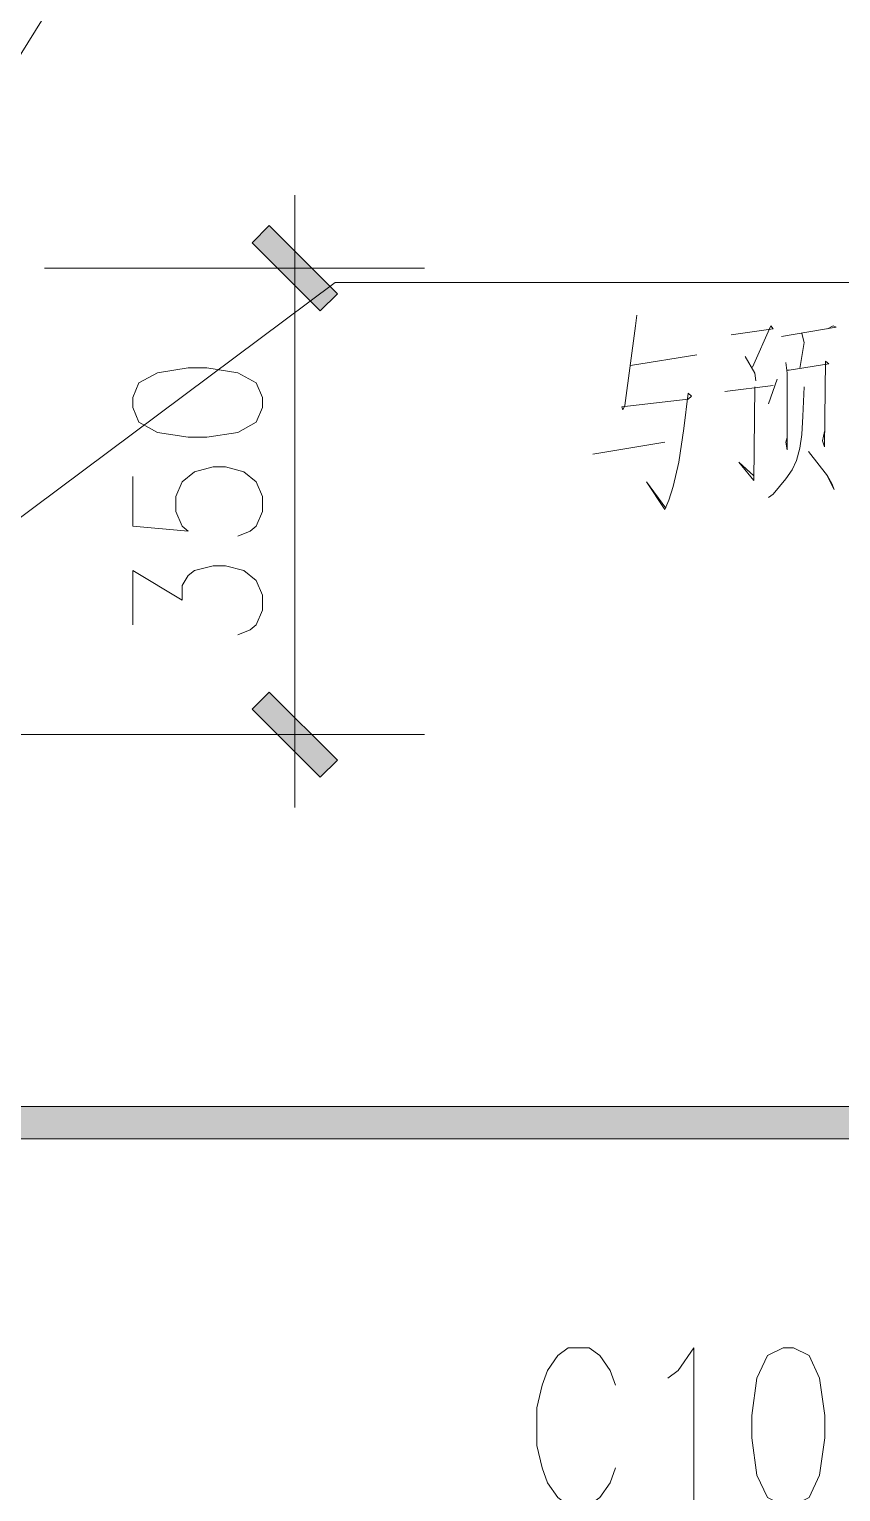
# Model space of a CAD drawing. Header units: millimetres. Extents: x 0 to 414, y 0 to 292.
# Drawn here: x 310.98 to 324.67, y 170.32 to 194.99 of the extents above; entities that cross this region are included whole.
import ezdxf

# ---------------------------------------------------------------- set-up
doc = ezdxf.new("R2010")
doc.units = ezdxf.units.MM

msp = doc.modelspace()

# ---------------------------------------------------------------- hatches: boundary and pattern name
h = msp.add_hatch(color=0)
h.dxf.hatch_style = 2
h.paths.add_polyline_path([(316.180611, 190.53175), (315.891333, 190.242472), (314.741278, 191.392528), (315.030556, 191.681806)])
h = msp.add_hatch(color=0)
h.dxf.hatch_style = 2
h.paths.add_polyline_path([(314.741278, 183.522056), (315.030556, 183.811333), (316.180611, 182.661278), (315.891333, 182.372)])
h = msp.add_hatch(color=0)
h.dxf.hatch_style = 2
h.paths.add_polyline_path([(308.366583, 176.272472), (308.366583, 176.819278), (333.8195, 176.819278), (333.8195, 176.272472)])

# ---------------------------------------------------------------- linework, layer by layer
at = {"color": 0, "lineweight": 0}
for points in [[(308.063194, 190.119), (316.321722, 203.408139), (338.818361, 203.408139)], [(315.460944, 189.730944), (315.460944, 192.193333)], [(311.238194, 190.962139), (317.648167, 190.962139)], [(315.460944, 190.955083), (315.460944, 183.10225)], [(305.925361, 183.091667), (316.141806, 190.718722), (337.301417, 190.718722)], [(321.232389, 190.171917), (321.211222, 189.992), (321.031306, 188.647917), (320.996028, 188.570306), (320.978389, 188.623222), (322.100222, 188.750222), (322.153139, 188.803139), (322.100222, 188.856056), (322.026139, 188.259861), (321.937944, 187.691889), (321.846222, 187.279139), (321.772139, 187.046306), (321.701583, 186.891083), (321.394667, 187.35675), (321.719222, 186.915778)], [(322.823417, 189.836778), (323.528972, 189.939083), (323.493694, 189.992), (323.18325, 189.2935)], [(323.673611, 189.812083), (324.594361, 189.967306), (324.541444, 189.992), (324.449722, 189.939083)], [(324.015806, 189.861472), (324.054611, 189.70625), (323.980528, 189.268806)], [(322.244861, 189.501639), (321.123028, 189.318194)], [(323.059778, 189.473417), (323.222056, 189.191194), (323.239694, 189.060667)], [(323.744167, 189.371111), (323.765333, 189.191194), (323.765333, 187.900028), (323.744167, 188.027028), (323.765333, 188.104639)], [(323.765333, 189.244111), (323.800611, 189.244111), (324.470889, 189.346417), (324.414444, 189.395806), (324.396806, 187.949417), (324.361528, 188.051722), (324.396806, 188.206944)], [(323.599528, 189.088889), (323.454889, 188.672611)], [(322.714056, 188.88075), (323.528972, 188.983056)], [(323.222056, 188.958361), (323.204417, 187.381444), (322.950417, 187.691889), (323.204417, 187.459056)], [(324.054611, 188.958361), (324.033444, 188.468), (324.015806, 188.157556), (323.980528, 187.924722), (323.927611, 187.716583), (323.853528, 187.561361), (323.744167, 187.406139), (323.638333, 187.279139), (323.528972, 187.148611), (323.454889, 187.095694)], [(320.488028, 187.822417), (321.701583, 188.027028)], [(324.125167, 187.871806), (324.449722, 187.459056), (324.523806, 187.328528), (324.559083, 187.226222), (324.432083, 187.48375)], [(312.726917, 187.444944), (312.726917, 186.608861), (313.661778, 186.527722), (313.559472, 186.608861), (313.453639, 186.859333), (313.453639, 187.109806), (313.559472, 187.360278), (313.767611, 187.526083), (314.081583, 187.61075), (314.289722, 187.61075), (314.600167, 187.526083), (314.808306, 187.360278), (314.914139, 187.109806), (314.914139, 186.859333), (314.808306, 186.608861), (314.706, 186.527722), (314.497861, 186.443056)], [(312.726917, 184.94375), (312.726917, 185.860972), (313.559472, 185.360028), (313.559472, 185.6105), (313.661778, 185.776306), (313.767611, 185.860972), (314.081583, 185.942111), (314.289722, 185.942111), (314.600167, 185.860972), (314.808306, 185.691639), (314.914139, 185.444694), (314.914139, 185.194222), (314.808306, 184.94375), (314.706, 184.859083), (314.497861, 184.777944)], [(315.460944, 184.322861), (315.460944, 181.860472)], [(309.188556, 183.091667), (317.648167, 183.091667)], [(320.869028, 172.113222), (320.780833, 172.363694), (320.604444, 172.617694), (320.428056, 172.744694), (320.075278, 172.744694), (319.898889, 172.617694), (319.7225, 172.363694), (319.634306, 172.113222), (319.546111, 171.732222), (319.546111, 171.10075), (319.634306, 170.723278), (319.7225, 170.469278), (319.898889, 170.218806), (320.075278, 170.091806), (320.428056, 170.091806), (320.604444, 170.218806), (320.780833, 170.469278), (320.869028, 170.723278)], [(321.7545, 172.236694), (321.930889, 172.363694), (322.195472, 172.744694), (322.195472, 170.091806)]]:
    msp.add_lwpolyline(points, dxfattribs=at)
for points in [[(316.180611, 190.53175), (315.891333, 190.242472), (314.741278, 191.392528), (315.030556, 191.681806)], [(312.726917, 188.612639), (312.829222, 188.362167), (313.143194, 188.192833), (313.661778, 188.111694), (313.97575, 188.111694), (314.497861, 188.192833), (314.808306, 188.362167), (314.914139, 188.612639), (314.914139, 188.778444), (314.808306, 189.028917), (314.497861, 189.194722), (313.97575, 189.279389), (313.661778, 189.279389), (313.143194, 189.194722), (312.829222, 189.028917), (312.726917, 188.778444)], [(314.741278, 183.522056), (315.030556, 183.811333), (316.180611, 182.661278), (315.891333, 182.372)], [(308.366583, 176.272472), (308.366583, 176.819278), (333.8195, 176.819278), (333.8195, 176.272472)], [(323.698306, 172.744694), (323.433722, 172.617694), (323.257333, 172.236694), (323.169139, 171.605222), (323.169139, 171.22775), (323.257333, 170.596278), (323.433722, 170.218806), (323.698306, 170.091806), (323.874694, 170.091806), (324.139278, 170.218806), (324.315667, 170.596278), (324.403861, 171.22775), (324.403861, 171.605222), (324.315667, 172.236694), (324.139278, 172.617694), (323.874694, 172.744694)]]:
    msp.add_lwpolyline(points, close=True, dxfattribs=at)

doc.saveas('drawing.dxf')
